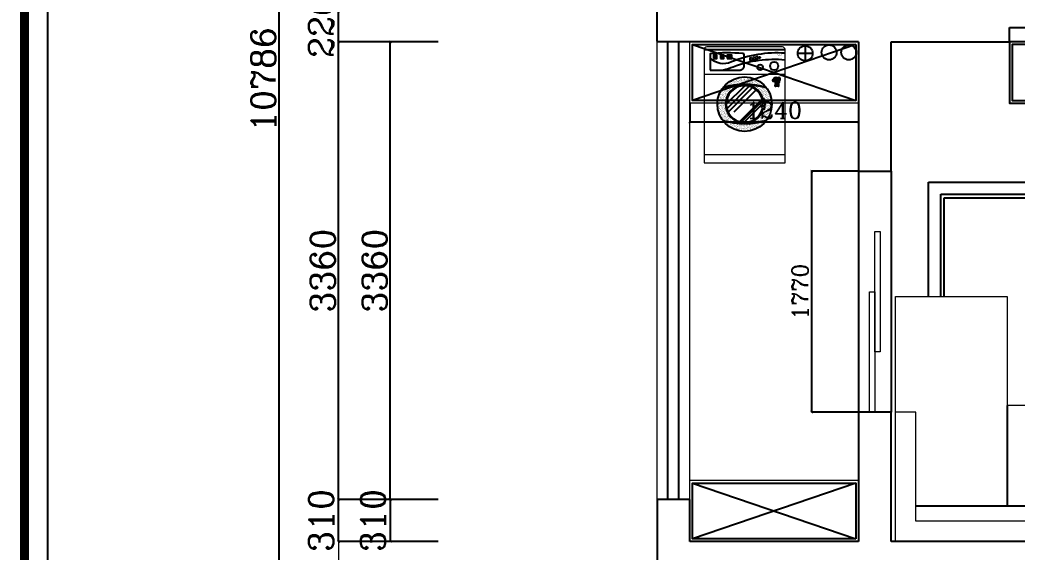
# Model space of a CAD drawing. Header units: millimetres. Extents: x 450898 to 533685, y -921830 to -458543.
# Drawn here: x 450899 to 458226, y -872209 to -868302 of the extents above; entities that cross this region are included whole.
import ezdxf

# ---------------------------------------------------------------- set-up
doc = ezdxf.new("R2010")
doc.units = ezdxf.units.MM
doc.header["$MEASUREMENT"] = 0
doc.header["$PDMODE"] = 3
doc.layers.get('0').update_dxf_attribs({"linetype": 'CONTINUOUS'})
doc.layers.get('DEFPOINTS').update_dxf_attribs({"linetype": 'CONTINUOUS'})
for name, color, linetype in [('TOP', 7, 'CONTINUOUS'), ('txt', 7, 'CONTINUOUS'), ('墙线', 5, 'CONTINUOUS'), ('家具', 7, 'CONTINUOUS')]:
    doc.layers.add(name, color=color, linetype=linetype)
doc.layers.add('门窗', color=4, linetype='CONTINUOUS', lineweight=13)
doc.styles.get("Standard").update_dxf_attribs({"font": 'complex.shx', "bigfont": 'hzxy.shx'})
doc.styles.add('STYLE2', font='SIMHEI.TTF')
doc.dimstyles.new('LMDIM40', dxfattribs={"dimtxt": 80, "dimasz": 20, "dimexe": 0, "dimexo": 0, "dimgap": 25, "dimtad": 1, "dimdec": 0, "dimzin": 0, "dimdsep": 46, "dimtxsty": 'Standard', "dimblk1": 'DOT', "dimblk2": 'DOT', "dimsah": 1, "dimcen": 0, "dimclrd": 2, "dimclre": 2, "dimclrt": 2, "dimadec": 0, "dimazin": 0, "dimtfac": 1, "dimtdec": 0, "dimtmove": 2, "dimatfit": 3, "dimldrblk": 'DOT', "dimfxl": 0, "dimtolj": 1, "dimtzin": 0, "dimarcsym": 0})

# ---------------------------------------------------------------- blocks, each defined once
blk = doc.blocks.new('_ArchTick')
at = {"color": 0, "linetype": 'ByBlock', "const_width": 0.15}
blk.add_lwpolyline([(-0.5, -0.5), (0.5, 0.5)], dxfattribs=at)
blk = doc.blocks.new('*D430')
at = {"layer": 'DEFPOINTS', "color": 0}
for p in [(453620.4, -868462.5), (453972.4, -868462.5), (453972.4, -871822.5)]:
    blk.add_point(p, dxfattribs=at)
at = {"layer": '门窗', "color": 2, "lineweight": -2}
for p, q in [((453972.4, -868462.5), (453620.4, -868462.5)), ((453620.4, -871822.5), (453620.4, -868462.5)), ((453972.4, -871822.5), (453620.4, -871822.5))]:
    blk.add_line(p, q, dxfattribs=at)
at = {"layer": '门窗', "color": 2, "lineweight": -2, "xscale": 20, "yscale": 20, "zscale": 20}
for p, rotation in [((453620.4, -868462.5), 90), ((453620.4, -871822.5), 270)]:
    blk.add_blockref('_ArchTick', p, dxfattribs=dict(at, rotation=rotation))
at = {"layer": '门窗', "color": 2, "insert": (453505.4, -870142.5), "char_height": 180, "attachment_point": 5, "rotation": 90}
blk.add_mtext('\\A1;3360', dxfattribs=at)
blk = doc.blocks.new('_DOT')
at = {"color": 0, "linetype": 'ByBlock'}
blk.add_line((-0.5, 0), (-1, 0), dxfattribs=at)
at = {"color": 0, "linetype": 'ByBlock', "const_width": 0.5}
blk.add_lwpolyline([(-0.25, 0, 1), (0.25, 0, 1)], format="xyb", close=True, dxfattribs=at)
blk = doc.blocks.new('DOT')
at = {"color": 0, "linetype": 'ByBlock'}
blk.add_line((-0.35, 0), (-1, 0), dxfattribs=at)
at = {"color": 0, "linetype": 'ByBlock', "const_width": 0.35}
blk.add_lwpolyline([(-0.175, 0, 1), (0.175, 0, 1)], format="xyb", close=True, dxfattribs=at)
blk = doc.blocks.new('*D436')
at = {"layer": 'DEFPOINTS', "color": 0}
for p in [(453239.9, -871822.5), (453972.4, -871822.5), (453972.4, -872132.5)]:
    blk.add_point(p, dxfattribs=at)
at = {"layer": '门窗', "color": 2, "lineweight": -2}
for p, q in [((453972.4, -871822.5), (453239.9, -871822.5)), ((453239.9, -872132.5), (453239.9, -871822.5)), ((453972.4, -872132.5), (453239.9, -872132.5))]:
    blk.add_line(p, q, dxfattribs=at)
at = {"layer": '门窗', "color": 2, "lineweight": -2, "xscale": 20, "yscale": 20, "zscale": 20}
for p, rotation in [((453239.9, -871822.5), 90), ((453239.9, -872132.5), 270)]:
    blk.add_blockref('_ArchTick', p, dxfattribs=dict(at, rotation=rotation))
at = {"layer": '门窗', "color": 2, "insert": (453112.4, -871977.5), "char_height": 180, "attachment_point": 5, "rotation": 90}
blk.add_mtext('\\A1;310', dxfattribs=at)
blk = doc.blocks.new('*D437')
at = {"layer": 'DEFPOINTS', "color": 0}
for p in [(453239.9, -868462.5), (453972.4, -868462.5), (453972.4, -871822.5)]:
    blk.add_point(p, dxfattribs=at)
at = {"layer": '门窗', "color": 2, "lineweight": -2}
for p, q in [((453972.4, -868462.5), (453239.9, -868462.5)), ((453239.9, -871822.5), (453239.9, -868462.5)), ((453972.4, -871822.5), (453239.9, -871822.5))]:
    blk.add_line(p, q, dxfattribs=at)
at = {"layer": '门窗', "color": 2, "lineweight": -2, "xscale": 20, "yscale": 20, "zscale": 20}
for p, rotation in [((453239.9, -868462.5), 90), ((453239.9, -871822.5), 270)]:
    blk.add_blockref('_ArchTick', p, dxfattribs=dict(at, rotation=rotation))
at = {"layer": '门窗', "color": 2, "insert": (453124.9, -870142.5), "char_height": 180, "attachment_point": 5, "rotation": 90}
blk.add_mtext('\\A1;3360', dxfattribs=at)
blk = doc.blocks.new('*D438')
at = {"layer": 'DEFPOINTS', "color": 0}
for p in [(453239.9, -868236.5), (453972.4, -868236.5), (453972.4, -868462.5)]:
    blk.add_point(p, dxfattribs=at)
at = {"layer": '门窗', "color": 2, "lineweight": -2}
for p, q in [((453972.4, -868236.5), (453239.9, -868236.5)), ((453239.9, -868462.5), (453239.9, -868236.5)), ((453972.4, -868462.5), (453239.9, -868462.5))]:
    blk.add_line(p, q, dxfattribs=at)
at = {"layer": '门窗', "color": 2, "lineweight": -2, "xscale": 20, "yscale": 20, "zscale": 20}
for p, rotation in [((453239.9, -868236.5), 90), ((453239.9, -868462.5), 270)]:
    blk.add_blockref('_ArchTick', p, dxfattribs=dict(at, rotation=rotation))
at = {"layer": '门窗', "color": 2, "insert": (453112.4, -868349.5), "char_height": 180, "attachment_point": 5, "rotation": 90}
blk.add_mtext('\\A1;226', dxfattribs=at)
blk = doc.blocks.new('*D444')
at = {"layer": 'DEFPOINTS', "color": 0}
for p in [(453972.4, -871822.5), (453620.4, -872132.5), (453972.4, -872132.5)]:
    blk.add_point(p, dxfattribs=at)
at = {"layer": '门窗', "color": 2, "lineweight": -2}
for p, q in [((453972.4, -871822.5), (453620.4, -871822.5)), ((453620.4, -871822.5), (453620.4, -872132.5)), ((453972.4, -872132.5), (453620.4, -872132.5))]:
    blk.add_line(p, q, dxfattribs=at)
at = {"layer": '门窗', "color": 2, "lineweight": -2, "xscale": 20, "yscale": 20, "zscale": 20}
for p, rotation in [((453620.4, -871822.5), 90), ((453620.4, -872132.5), 270)]:
    blk.add_blockref('_ArchTick', p, dxfattribs=dict(at, rotation=rotation))
at = {"layer": '门窗', "color": 2, "insert": (453492.9, -871977.5), "char_height": 180, "attachment_point": 5, "rotation": 90}
blk.add_mtext('\\A1;310', dxfattribs=at)
blk = doc.blocks.new('*D445')
at = {"layer": 'DEFPOINTS', "color": 0}
for p in [(453972.4, -863346.5), (452802.5, -874132.5), (453972.4, -874132.5)]:
    blk.add_point(p, dxfattribs=at)
at = {"layer": '门窗', "color": 2, "lineweight": -2}
for p, q in [((453972.4, -863346.5), (452802.5, -863346.5)), ((452802.5, -863346.5), (452802.5, -874132.5)), ((453972.4, -874132.5), (452802.5, -874132.5))]:
    blk.add_line(p, q, dxfattribs=at)
at = {"layer": '门窗', "color": 2, "lineweight": -2, "xscale": 20, "yscale": 20, "zscale": 20}
for p, rotation in [((452802.5, -863346.5), 90), ((452802.5, -874132.5), 270)]:
    blk.add_blockref('_ArchTick', p, dxfattribs=dict(at, rotation=rotation))
at = {"layer": '门窗', "color": 2, "insert": (452687.5, -868739.5), "char_height": 180, "attachment_point": 5, "rotation": 90}
blk.add_mtext('\\A1;10786', dxfattribs=at)
blk = doc.blocks.new('TRYR')
at = {"const_width": 73}
blk.add_lwpolyline([(501238.7, -866832.8), (527605.1, -866831.4), (527605.1, -847695.7), (501238.7, -847697.1)], close=True, dxfattribs=at)
at = {"color": 4}
blk.add_lwpolyline([(501422, -847892.3), (501422, -866653.4), (523535.4, -866652), (523535.4, -847890.9)], close=True, dxfattribs=at)
blk = doc.blocks.new('A$C47CE6706')
at = {"layer": '家具', "color": 250}
for p, q in [((243.2, 1800), (243.2, 2640.1)), ((243.2, 2640.1), (3280.1, 2640.1)), ((3280.1, 2640.1), (3280.1, 2045.5)), ((333.2, 1800), (333.2, 2550.1)), ((333.2, 2550.1), (3190.1, 2550.1)), ((358.2, 1800), (358.2, 2525.1)), ((358.2, 2525.1), (3165.1, 2525.1)), ((3165.1, 2525.1), (3165.1, 2045.5)), ((3190.1, 2550.1), (3190.1, 2045.5)), ((1299.3, 1370), (1299.3, 1980)), ((1299.3, 1980), (2459.3, 1980)), ((2459.3, 1980), (2459.3, 1370)), ((3691.3, 1335.5), (3691.3, 1855.5)), ((3731.3, 1895.5), (3761.3, 1895.5)), ((2459.3, 1370), (1299.3, 1370)), ((3761.3, 1295.5), (3731.3, 1295.5)), ((3165.1, 1145.5), (3165.1, 950)), ((3190.1, 1145.5), (3190.1, 950)), ((3280.1, 1145.5), (3280.1, 692.9)), ((820, 1000), (820, 260)), ((1563.3, 1000), (1563.3, 260)), ((2306.7, 1000), (2306.7, 260)), ((3680.2, 301.5), (3680.2, 799.5)), ((3280.1, 692.9), (3200, 692.9)), ((3431.1, 550.5), (3929.2, 550.5)), ((3050, 260), (150, 260))]:
    blk.add_line(p, q, dxfattribs=at)
for radius in [141, 97.3]:
    blk.add_circle((3680.2, 550.5), radius, dxfattribs=at)
for centre, start, end in [((3731.3, 1855.5), 90, 180), ((3761.3, 1855.5), 0, 90), ((3731.3, 1335.5), 180, 270), ((3761.3, 1335.5), 270, 0)]:
    blk.add_arc(centre, 40, start, end, dxfattribs=at)
at = {"layer": '门窗'}
for p, q in [((1279.3, 1350), (1279.3, 2000)), ((1279.3, 2000), (2479.3, 2000)), ((2479.3, 2000), (2479.3, 1350)), ((3951.3, 2045.5), (3086.3, 2045.5)), ((3086.3, 1935.5), (3086.3, 2045.5)), ((3951.3, 2045.5), (3951.3, 1145.5)), ((3051.3, 1255.5), (3051.3, 1935.5)), ((3051.3, 1935.5), (3801.3, 1935.5)), ((3801.3, 1935.5), (3801.3, 1255.5)), ((3801.3, 1855.5), (3801.3, 1335.5)), ((0, 0), (0, 1800)), ((0, 1800), (820, 1800)), ((820, 1800), (820, 1000)), ((2479.3, 1350), (1279.3, 1350)), ((3801.3, 1255.5), (3051.3, 1255.5)), ((3086.3, 1145.5), (3086.3, 1255.5)), ((3951.3, 1145.5), (3086.3, 1145.5)), ((3050, 1000), (820, 1000)), ((3050, 150), (3050, 1000)), ((150, 950), (0, 950)), ((150, 150), (150, 950)), ((3200, 950), (3050, 950)), ((3200, 0), (3200, 950)), ((3050, 150), (150, 150)), ((3200, 0), (0, 0))]:
    blk.add_line(p, q, dxfattribs=at)
blk.add_lwpolyline([(4005.2, 225.5), (3355.2, 225.5), (3355.2, 875.5), (4005.2, 875.5)], close=True, dxfattribs=at)
at = {"layer": '家具', "char_height": 100, "attachment_point": 1, "rotation": 180}
for s, insert, width in [('{\\C250;900*900}', (3449.2, 1837.7), 368.522), ('{\\C250;3200*1000}', (2864.7, 900), 489.7)]:
    blk.add_mtext(s, dxfattribs=dict(at, insert=insert, width=width))
blk = doc.blocks.new('A$C20D336FB')
at = {"layer": '家具'}
h = blk.add_hatch(dxfattribs=at)
h.set_pattern_fill('AR-SAND', color=250, scale=8, style=0)
h.set_pattern_definition([(37.5, (-51829.253, 2117.684), (-0.503947, 15.4145902), [0, -12.16, 0, -13.6, 0, -13]), (7.5, (-51829.253, 2117.684), (14.158214, 22.5771685), [0, -6.56, 0, -10.96, 0, -4.2]), (327.5, (-51839.093, 2117.684), (24.913135, 0.0452724), [0, -4, 0, -14.4, 0, -18.8]), (317.5, (-51839.093, 2117.684), (24.049013, 7.0214045), [0, -2, 0, -9.44, 0, -10.8])])
h.paths.add_polyline_path([(457.5, 550, 0.5), (137.5, 550, -0.155651)])
h.paths.add_polyline_path([(457.5, 550, 0.059654), (303.5, 569.9, -0.325461), (432.4, 467.3, -0.235893), (443.2, 465, -0.144121), (443.2, 395, -0.235893), (432.4, 392.7, -0.325461), (303.5, 290.1, 0.059654), (457.5, 310, 0.162278), (497.5, 430, 0.162278)])
h.paths.add_polyline_path([(291.5, 569.9, 0.059654), (137.5, 550, 0.162278), (97.5, 430, 0.162278), (137.5, 310, 0.059654), (291.5, 290.1, -0.958214)])
h.paths.add_polyline_path([(137.5, 310, 0.5), (457.5, 310, -0.155651)])
h = blk.add_hatch(dxfattribs=at)
h.set_pattern_fill('ANSI31', color=250, scale=50, style=0)
h.set_pattern_definition([(45, (-51829.2534, 2117.684), (-4.4194174, 4.4194174), [])])
h.paths.add_polyline_path([(551.6, 600.3), (555.7, 602.9), (559.4, 608.3), (559.2, 616.3), (555.3, 622.3), (549, 625.4), (539.1, 623.2), (536, 620.4), (531.5, 623.6), (526.1, 626.2), (516.5, 622.1), (511.8, 616.5), (505.9, 610), (503.5, 604.4), (505.5, 599.2), (513.7, 597), (523.7, 593.3), (525.2, 585.8), (522.2, 577.1), (520.9, 569.7), (518.7, 564.8), (521.3, 562.6), (526.5, 562.4), (527.6, 563.5), (526.5, 568.9), (528.7, 571.7), (529.5, 573.2), (531.5, 571.9), (531.5, 565.4), (533, 563.2), (539.3, 563.2), (540.1, 564.3), (540.1, 568.7), (539.8, 578.2), (542.3, 576.3), (542.7, 571.5), (544, 566.1), (544.3, 563), (549, 562.4), (550.1, 563.9), (549.5, 574.5), (549.9, 587.3), (553.6, 590.3), (554.2, 596.4)])
h = blk.add_hatch(dxfattribs=at)
h.set_pattern_fill('AR-RROOF', color=250, scale=120, angle=45, style=0)
h.set_pattern_definition([(45, (-51829.25, 2117.68), (101.82338, 271.529), [1800, -240, 600, -120]), (45, (-51758.83, 2272.96), (-197.70706, 28.00143), [360, -39.6, 720, -90]), (45, (-51858.95, 2232.235), (384.38325, 498.08602), [960, -168, 480, -120])])
h.paths.add_polyline_path([(427.9, 395, 0.243317), (420.1, 411.2, -0.310227), (420.1, 448.8, 0.187719), (427.9, 465, 7.582401)])
h = blk.add_hatch(dxfattribs=at)
h.set_pattern_fill('AR-SAND', color=250, scale=10, style=0)
h.set_pattern_definition([(37.5, (-51829.253, 2117.684), (-0.6299336, 19.2682377), [0, -15.2, 0, -17, 0, -16.25]), (7.5, (-51829.253, 2117.684), (17.697767, 28.221461), [0, -8.2, 0, -13.7, 0, -5.25]), (327.5, (-51841.553, 2117.684), (31.1414186, 0.0565905), [0, -5, 0, -18, 0, -23.5]), (317.5, (-51841.553, 2117.684), (30.061266, 8.776756), [0, -2.5, 0, -11.8, 0, -13.5])])
h.paths.add_polyline_path([(443.2, 465, 0.349666), (427.9, 465, -0.187719), (420.1, 448.8, 0.310227), (420.1, 411.2, -0.243317), (427.9, 395, 0.349666), (443.2, 395, 0.144121)])
at = {"color": 4}
for p, q in [((0, 650), (595, 650)), ((0, 60), (595, 60))]:
    blk.add_line(p, q, dxfattribs=at)
blk.add_lwpolyline([(0, 0), (595, 0), (595, 830, 0.414214), (575, 850), (20, 850, 0.414214), (0, 830)], format="xyb", close=True, dxfattribs=at)
at = {"layer": '家具', "color": 250}
blk.add_line((0, 830), (595, 830), dxfattribs=at)
for points in [[(44.1, 680.4), (264.1, 680.4, 0.414214), (294.1, 710.4), (294.1, 791.2, 0.390454), (284.9, 801.2, 0.042549), (44.1, 800.4)], [(427.9, 395, 0.349666), (443.2, 395, 0.144121), (443.2, 465, 0.349666), (427.9, 465, -0.187719), (420.1, 448.8, 0.310227), (420.1, 411.2, -0.243317)]]:
    blk.add_lwpolyline(points, format="xyb", close=True, dxfattribs=at)
for points in [[(595, 804, 0.112444), (200.3, 739.5, -0.336466), (44.1, 770.6)], [(595, 753.8, 0.113907), (214.5, 702.2, -0.037517), (142.3, 680.4)]]:
    blk.add_lwpolyline(points, format="xyb", dxfattribs=at)
for points in [[(69.6, 785.7), (94.1, 785.7), (94.1, 788.9), (69.6, 788.9)], [(69.6, 775.7), (94.1, 775.7), (94.1, 778.9), (69.6, 778.9)], [(69.6, 765.7), (94.1, 765.7), (94.1, 768.9), (69.6, 768.9)], [(119.6, 785.7), (144.1, 785.7), (144.1, 788.9), (119.6, 788.9)], [(119.6, 775.7), (144.1, 775.7), (144.1, 778.9), (119.6, 778.9)], [(119.6, 765.7), (144.1, 765.7), (144.1, 768.9), (119.6, 768.9)], [(169.6, 785.7), (204.1, 785.7), (204.1, 788.9), (169.6, 788.9)], [(169.6, 775.7), (204.1, 775.7), (204.1, 778.9), (169.6, 778.9)], [(169.6, 765.7), (204.1, 765.7), (204.1, 768.9), (169.6, 768.9)]]:
    blk.add_lwpolyline(points, close=True, dxfattribs=at)
blk.add_lwpolyline([(550.1, 563.9), (549.5, 574.5), (549.9, 587.3), (553.6, 590.3), (554.2, 596.4), (551.6, 600.3), (555.7, 602.9), (559.4, 608.3), (559.2, 616.3), (555.3, 622.3), (549, 625.4), (539.1, 623.2), (536, 620.4), (531.5, 623.6), (526.1, 626.2), (516.5, 622.1), (511.8, 616.5), (505.9, 610), (503.5, 604.4), (505.5, 599.2), (513.7, 597), (523.7, 593.3), (525.2, 585.8), (522.2, 577.1), (520.9, 569.7), (518.7, 564.8), (521.3, 562.6), (526.5, 562.4), (527.6, 563.5), (526.5, 568.9), (528.7, 571.7), (529.5, 573.2), (531.5, 571.9), (531.5, 565.4), (533, 563.2), (539.3, 563.2), (540.1, 564.3), (540.1, 568.7), (539.9, 575.6), (539.9, 578.2), (542.3, 576.3), (542.7, 571.5), (544, 566.1), (544.3, 563), (549, 562.4), (550.1, 563.9)], dxfattribs=at)
for centre, radius in [((408.1, 772), 4), ((514.9, 710.3), 30), ((411.5, 700.3), 20), ((297.5, 430), 200)]:
    blk.add_circle(centre, radius, dxfattribs=at)
for centre, radius, start, end in [((297.5, 48.5), 526.4, 72.30572, 107.69428), ((297.5, -83.3), 653.2, 75.82059, 104.17941), ((297.5, 430), 140, 15.44287, 344.55713), ((297.5, 430), 135, 15.02611, 344.97389), ((297.5, 811.5), 526.4, 252.30572, 287.69428), ((297.5, 943.3), 653.2, 255.82059, 284.17941)]:
    blk.add_arc(centre, radius, start, end, dxfattribs=at)
for centre in [(344.8, 760.5), (367.1, 765.7), (387.7, 770.8)]:
    blk.add_ellipse(centre, major_axis=(0, 12.7), ratio=0.578947, dxfattribs=at)
at = {"layer": '家具', "color": 250, "style": 'STYLE2'}
blk.add_text('Haier', height=10, dxfattribs=at).set_placement((536.6, 786.3))
blk = doc.blocks.new('*D595')
at = {"layer": 'DEFPOINTS', "color": 0}
for p in [(457060.2, -869412.5), (456716.2, -871182.5), (457060.2, -871182.5)]:
    blk.add_point(p, dxfattribs=at)
at = {"layer": '门窗', "color": 2, "lineweight": -2}
for p, q in [((457060.2, -869412.5), (456716.2, -869412.5)), ((456716.2, -869412.5), (456716.2, -871182.5)), ((457060.2, -871182.5), (456716.2, -871182.5))]:
    blk.add_line(p, q, dxfattribs=at)
at = {"layer": '门窗', "color": 2, "lineweight": -2, "xscale": 20, "yscale": 20, "zscale": 20}
for p, rotation in [((456716.2, -869412.5), 90), ((456716.2, -871182.5), 270)]:
    blk.add_blockref('_ArchTick', p, dxfattribs=dict(at, rotation=rotation))
at = {"layer": '门窗', "color": 2, "insert": (456631.2, -870297.5), "char_height": 120, "attachment_point": 5, "rotation": 90}
blk.add_mtext('\\A1;1770', dxfattribs=at)
blk = doc.blocks.new('*D670')
at = {"layer": 'DEFPOINTS', "color": 2, "lineweight": -2}
for p, q in [((455820.2, -868912.5), (455820.2, -869050.6)), ((457060.2, -868912.5), (457060.2, -869050.6)), ((455820.2, -869050.6), (457060.2, -869050.6))]:
    blk.add_line(p, q, dxfattribs=at)
at = {"layer": 'DEFPOINTS', "color": 0}
for p in [(455820.2, -868912.5), (457060.2, -868912.5), (457060.2, -869050.6)]:
    blk.add_point(p, dxfattribs=at)
at = {"layer": 'DEFPOINTS', "color": 2, "lineweight": -2, "xscale": 20, "yscale": 20, "zscale": 20, "rotation": 180}
blk.add_blockref('_ArchTick', (455820.2, -869050.6), dxfattribs=at)
at = {"layer": 'DEFPOINTS', "color": 2, "lineweight": -2, "xscale": 20, "yscale": 20, "zscale": 20}
blk.add_blockref('_ArchTick', (457060.2, -869050.6), dxfattribs=at)
at = {"layer": 'DEFPOINTS', "color": 2, "insert": (456440.2, -868965.6), "char_height": 120, "attachment_point": 5}
blk.add_mtext('\\A1;1240', dxfattribs=at)

msp = doc.modelspace()

# ---------------------------------------------------------------- linework, layer by layer
at = {"color": 4}
msp.add_lwpolyline([(460120.2, -868912.5), (460570.2, -868912.5), (460570.2, -868462.5), (458170.2, -868462.5), (458170.2, -868912.5), (460120.2, -868912.5)], dxfattribs=at)
at = {"layer": 'txt'}
for p, q in [((455660.2, -871822.5), (455660.2, -868462.5)), ((455740.2, -871822.5), (455740.2, -868462.5)), ((456668.7, -868491.6), (456668.7, -868601.6)), ((456613.7, -868546.6), (456723.7, -868546.6))]:
    msp.add_line(p, q, dxfattribs=at)
for centre in [(456668.7, -868546.6), (456844.6, -868540.4), (456989.1, -868540.4)]:
    msp.add_circle(centre, 55, dxfattribs=at)
at = {"layer": '墙线'}
for p, q in [((455580.2, -868457), (455580.2, -868236.5)), ((458170.2, -868462.5), (458170.2, -868356.5)), ((458170.2, -868356.5), (461470.2, -868356.5)), ((455820.2, -868462.5), (455580.2, -868462.5)), ((457060.2, -868462.5), (455820.2, -868462.5)), ((457060.2, -868462.5), (457060.2, -869412.5)), ((457300.2, -869412.5), (457300.2, -868462.5)), ((457300.2, -868462.5), (458170.2, -868462.5)), ((457060.2, -869412.5), (457300.2, -869412.5)), ((457300.2, -871182.5), (457060.2, -871182.5)), ((457060.2, -871182.5), (457060.2, -872132.5)), ((457300.2, -872132.5), (457300.2, -871182.5)), ((455820.2, -871822.5), (455580.2, -871822.5)), ((455580.2, -871822.5), (455580.2, -872372.5)), ((455820.2, -872132.5), (455820.2, -871822.5)), ((457060.2, -872132.5), (455820.2, -872132.5)), ((461470.2, -872132.5), (457300.2, -872132.5))]:
    msp.add_line(p, q, dxfattribs=at)
at = {"layer": '家具', "color": 250}
for p, q in [((457040.2, -868482.5), (455840.2, -868892.5)), ((455840.2, -868482.5), (457040.2, -868892.5)), ((457060.2, -869412.5), (457060.2, -871182.5)), ((457300.2, -869412.5), (457300.2, -871182.5)), ((457040.2, -871702.5), (455840.2, -872112.5)), ((455840.2, -871702.5), (457040.2, -872112.5))]:
    msp.add_line(p, q, dxfattribs=at)
for points in [[(457040.2, -868482.5), (457040.2, -868892.5), (455840.2, -868892.5), (455840.2, -868482.5)], [(460120.2, -868892.5), (460550.2, -868892.5), (460550.2, -868482.5), (458190.2, -868482.5), (458190.2, -868892.5)], [(457040.2, -872112.5), (455840.2, -872112.5), (455840.2, -871702.5), (457040.2, -871702.5)]]:
    msp.add_lwpolyline(points, close=True, dxfattribs=at)
at = {"layer": '门窗'}
for p, q in [((455580.2, -871822.5), (455580.2, -868457)), ((455820.2, -871822.5), (455820.2, -868462.5))]:
    msp.add_line(p, q, dxfattribs=at)
at = {"layer": '门窗', "color": 2}
for p, q in [((453972.4, -872132.5), (453239.9, -872132.5)), ((453239.9, -872132.5), (453239.9, -872372.5))]:
    msp.add_line(p, q, dxfattribs=at)
at = {"layer": '门窗'}
msp.add_lwpolyline([(458170.2, -868356.5), (461470.2, -868356.5), (461470.2, -868462.5), (458170.2, -868462.5)], close=True, dxfattribs=at)
for points in [[(457060.2, -868462.5), (457060.2, -868912.5), (455820.2, -868912.5), (455820.2, -868462.5), (457060.2, -868462.5)], [(457180.2, -870740), (457180.2, -869855), (457220.2, -869855), (457220.2, -870740), (457180.2, -870740)], [(457140.2, -871182.5), (457140.2, -870297.5), (457180.2, -870297.5), (457180.2, -871182.5), (457140.2, -871182.5)], [(457060.2, -872132.5), (455820.2, -872132.5), (455820.2, -871682.5), (457060.2, -871682.5), (457060.2, -872132.5)]]:
    msp.add_lwpolyline(points, dxfattribs=at)

# ---------------------------------------------------------------- block references
at = {"layer": 'TOP', "xscale": 0.9156765649033163, "yscale": 0.9156765649033163, "zscale": 0.9156765649033163}
msp.add_blockref('TRYR', (-8039.9, -83837.4), dxfattribs=at)
at = {"layer": '门窗'}
for name, p in [('A$C20D336FB', (455926.2, -869350)), ('A$C47CE6706', (457332.7, -872132.5))]:
    msp.add_blockref(name, p, dxfattribs=at)
at = {"layer": '门窗', "color": 2, "xscale": 20, "yscale": 20, "zscale": 20, "rotation": 90}
msp.add_blockref('_ArchTick', (453239.9, -872132.5), dxfattribs=at)

# ---------------------------------------------------------------- dimensions: what is measured, and where the dimension line sits
at = {"layer": 'DEFPOINTS'}
dim = msp.add_linear_dim(base=(457060.2, -869050.6), p1=(455820.2, -868912.5), p2=(457060.2, -868912.5), dimstyle='LMDIM40', override={"dimtxt": 120, "dimblk": 'ArchTick', "dimsah": 0, "dimldrblk": 'DOT'}, dxfattribs=at)
dim.commit()
dim.dimension.update_dxf_attribs({"geometry": '*D670', "text_midpoint": (456440.2, -868965.6)})
at = {"layer": '门窗'}
for base, p1, p2, angle, override, picture, middle in [((452802.5, -874132.5), (453972.4, -863346.5), (453972.4, -874132.5), 90, {"dimtxt": 180, "dimblk": 'ArchTick', "dimsah": 0, "dimldrblk": 'DOT'}, '*D445', (452687.5, -868739.5)), ((453239.9, -868236.5), (453972.4, -868462.5), (453972.4, -868236.5), 90, {"dimtxt": 180, "dimblk": 'ArchTick', "dimsah": 0, "dimldrblk": 'DOT'}, '*D438', (453112.4, -868349.5)), ((453239.9, -868462.5), (453972.4, -871822.5), (453972.4, -868462.5), 90, {"dimtxt": 180, "dimblk": 'ArchTick', "dimsah": 0, "dimldrblk": 'DOT'}, '*D437', (453124.9, -870142.5)), ((453620.4, -868462.5), (453972.4, -871822.5), (453972.4, -868462.5), 270, {"dimtxt": 180, "dimblk": 'ArchTick', "dimsah": 0, "dimldrblk": 'DOT'}, '*D430', (453505.4, -870142.5)), ((456716.2, -871182.5), (457060.2, -869412.5), (457060.2, -871182.5), 90, {"dimtxt": 120, "dimblk": 'ArchTick', "dimsah": 0, "dimldrblk": 'DOT'}, '*D595', (456631.2, -870297.5)), ((453239.9, -871822.5), (453972.4, -872132.5), (453972.4, -871822.5), 90, {"dimtxt": 180, "dimblk": 'ArchTick', "dimsah": 0, "dimldrblk": 'DOT'}, '*D436', (453112.4, -871977.5)), ((453620.4, -872132.5), (453972.4, -871822.5), (453972.4, -872132.5), 90, {"dimtxt": 180, "dimblk": 'ArchTick', "dimsah": 0, "dimldrblk": 'DOT'}, '*D444', (453492.9, -871977.5))]:
    dim = msp.add_linear_dim(base=base, p1=p1, p2=p2, angle=angle, dimstyle='LMDIM40', override=override, dxfattribs=at)
    dim.commit()
    dim.dimension.update_dxf_attribs({"geometry": picture, "text_midpoint": middle})

doc.saveas('drawing.dxf')
